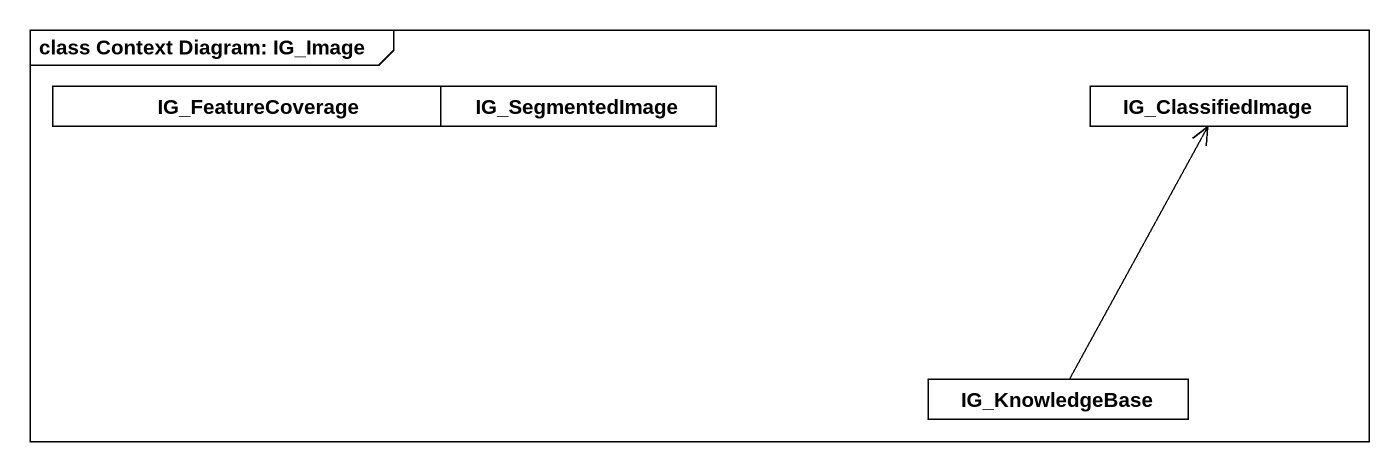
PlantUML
@startuml
mainframe class Context Diagram: IG_Image
hide circle
hide empty members
class IG_FeatureCoverage
class IG_SegmentedImage
class IG_ClassifiedImage
class IG_KnowledgeBase
IG_KnowledgeBase -up-> IG_ClassifiedImage
@enduml
